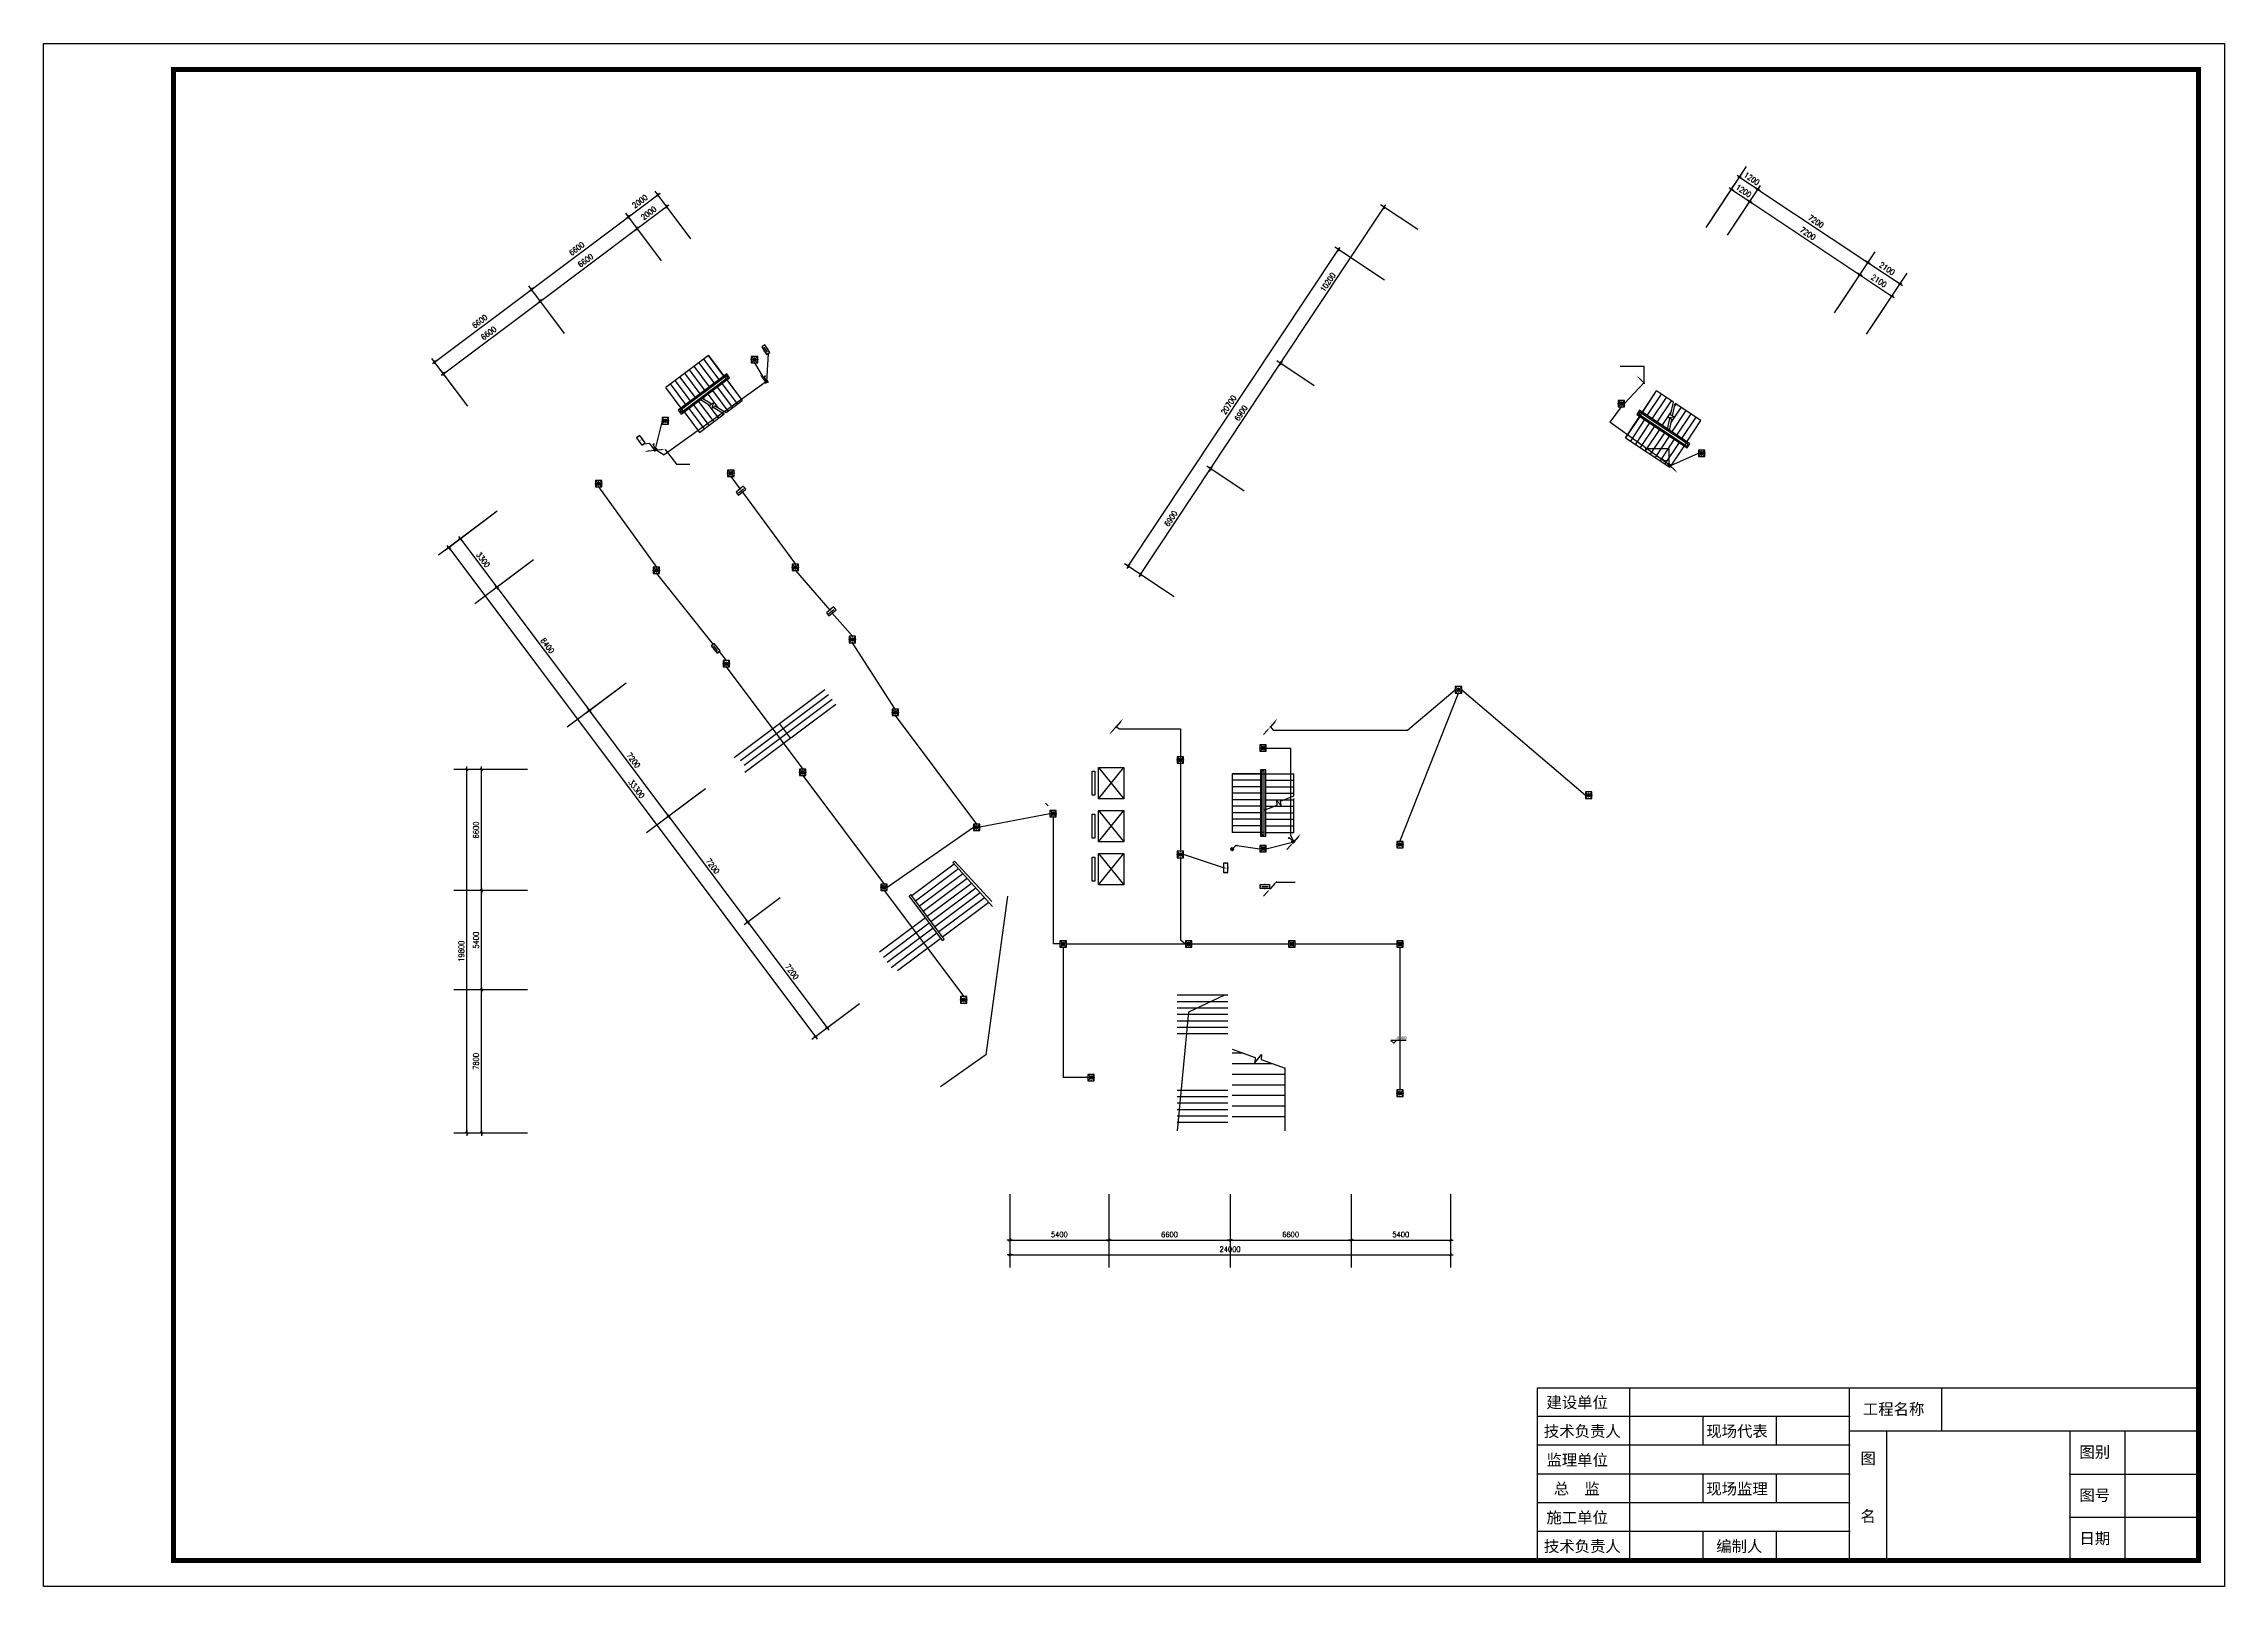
# Model space of a CAD drawing. Extents: x -149393 to 1177518, y -366685 to 296590.
# Drawn here: x 232648 to 351448, y -276685 to -192676 of the extents above; entities that cross this region are included whole.
import ezdxf
from ezdxf.enums import TextEntityAlignment as Align

# ---------------------------------------------------------------- set-up
doc = ezdxf.new("R2010")
doc.units = 0
doc.header["$LTSCALE"] = 1000
doc.header["$MEASUREMENT"] = 0
doc.linetypes.add('常规', pattern=[20, 10, 0, 10])
doc.layers.get('0').update_dxf_attribs({"linetype": 'CONTINUOUS'})
for name, color, linetype in [('AXIS', 3, 'CONTINUOUS'), ('DOTE', 1, 'CONTINUOUS'), ('EQUIP-消防', 3, 'CONTINUOUS'), ('LWIRE', 4, 'CONTINUOUS'), ('PUB_TITLE', 253, 'CONTINUOUS'), ('STAIR', 2, 'CONTINUOUS'), ('TEL_SYMB', 3, 'CONTINUOUS'), ('WALL', 9, 'CONTINUOUS'), ('WIRE-应急', 60, '常规')]:
    doc.layers.add(name, color=color, linetype=linetype)
doc.styles.add('_TEL_DIM', font='', dxfattribs={"width": 0.8, "height": 3.5})
doc.styles.add('DIM_FONT', font='SIMPLEX.shx', dxfattribs={"width": 0.8})
doc.styles.add('HZ', font='')
doc.styles.get("Standard").update_dxf_attribs({"font": 'gbenor.shx', "bigfont": 'gbcbig.shx'})
doc.styles.add('宋体', font='')
doc.styles.get('_TEL_DIM').set_extended_font_data('SimSun')
doc.styles.get('HZ').set_extended_font_data('SimSun')
doc.styles.get('宋体').set_extended_font_data('SimSun')
doc.dimstyles.new('DIMN', dxfattribs={"dimtxt": 300, "dimasz": 1, "dimexe": 250, "dimexo": 300, "dimgap": 150, "dimtad": 1, "dimdec": 0, "dimdsep": 46, "dimtxsty": 'DIM_FONT', "dimblk": '_DIMX', "dimcen": 2.5, "dimclrt": 7, "dimadec": 0, "dimazin": 0, "dimtfac": 1, "dimtdec": 0, "dimtix": 1, "dimtmove": 2, "dimatfit": 3, "dimldrblk": '_DIMX', "dimfxl": 1, "dimtolj": 1, "dimarcsym": 0})

# ---------------------------------------------------------------- blocks, each defined once
blk = doc.blocks.new('_DIMX')
blk.add_line((-150, 0), (150, 0))
at = {"const_width": 50}
blk.add_lwpolyline([(-70, -70), (70, 70)], dxfattribs=at)
blk = doc.blocks.new('$TelecSys$00000079')
for p, q in [((0.7, 0.7), (0, 0)), ((0.1, 0.1), (0.1, 0.1)), ((-0.1, -0.1), (-0.1, -0.1))]:
    blk.add_line(p, q)
at = {"const_width": 0.142}
blk.add_lwpolyline([(-0.07, 0, 1), (0.07, 0, 1)], format="xyb", close=True, dxfattribs=at)
blk.add_solid([(0.63, 0.77), (0.77, 0.63), (1.15, 1.15)])
at = {"width": 0.8, "flags": 9}
blk.add_attdef('A', (0, 0), '', height=0.00002, dxfattribs=at)
blk = doc.blocks.new('$equip_U$00000427(cyc-PC)')
for p, q in [((-0.43, -0.43), (0.43, 0.43)), ((-0.43, 0.43), (0.43, -0.43))]:
    blk.add_line(p, q)
blk.add_lwpolyline([(-0.5, 0.5), (-0.5, -0.5), (0.5, -0.5), (0.5, 0.5)], close=True)
blk.add_circle((0, 0), 0.275)
for p in [(-0.5, 0), (0, 0.5), (0.5, 0), (0, -0.5)]:
    blk.add_point(p)
for points in [[(-0.24, 0.14), (0.24, 0.14), (-0.27, 0), (0.27, 0)], [(-0.24, -0.14), (0.24, -0.14), (-0.27, 0), (0.27, 0)], [(-0.14, 0.24), (0.14, 0.24), (-0.24, 0.14), (0.24, 0.14)], [(0, 0.27), (0, 0.27), (-0.14, 0.24), (0.14, 0.24)], [(-0.14, -0.24), (0.14, -0.24), (-0.24, -0.14), (0.24, -0.14)], [(0, -0.27), (0, -0.27), (-0.14, -0.24), (0.14, -0.24)]]:
    blk.add_solid(points)
at = {"color": 7, "style": '_TEL_DIM', "flags": 1}
blk.add_attdef('A', text='', height=0.00002, dxfattribs=at).set_placement((0, 0), align=Align.MIDDLE_CENTER)
blk = doc.blocks.new('$equip_U$00000446(cyc-PC)')
for p, q in [((0.72, 0.66), (-0.72, 0.66)), ((-0.72, 0.66), (-0.72, 0)), ((-0.72, 0), (0.72, 0)), ((0.72, 0), (0.72, 0.66))]:
    blk.add_line(p, q)
for p in [(-0.72, 0.33), (0, 0.66), (0, 0), (0.72, 0.33)]:
    blk.add_point(p)
at = {"width": 0.8}
blk.add_text('E', height=0.45, dxfattribs=at).set_placement((-0.08, 0.11))
at = {"color": 7, "style": '_TEL_DIM', "flags": 1}
blk.add_attdef('A', text='', height=0.00002, dxfattribs=at).set_placement((0, 0), align=Align.MIDDLE_CENTER)
blk = doc.blocks.new('$equip_U$00000423(cyc-PC)')
for p, q in [((0.15, 0.36), (0.63, 0.83)), ((0.63, 0.83), (0.77, 0.69))]:
    blk.add_line(p, q)
blk.add_circle((0, 0.21), 0.208)
for p in [(-0.21, 0.21), (-0.05, 0.4), (0, 0), (0.21, 0.21), (0.7, 0.76)]:
    blk.add_point(p)
for points in [[(-0.18, 0.31), (0.18, 0.31), (-0.21, 0.21), (0.21, 0.21)], [(-0.18, 0.1), (0.18, 0.1), (-0.21, 0.21), (0.21, 0.21)], [(-0.1, 0.39), (0.1, 0.39), (-0.18, 0.31), (0.18, 0.31)], [(-0.1, 0.03), (0.1, 0.03), (-0.18, 0.1), (0.18, 0.1)], [(0, 0.42), (0, 0.42), (-0.1, 0.39), (0.1, 0.39)], [(0, 0), (0, 0), (-0.1, 0.03), (0.1, 0.03)]]:
    blk.add_solid(points)
at = {"color": 7, "style": '_TEL_DIM', "flags": 1}
blk.add_attdef('A', text='', height=0.00002, dxfattribs=at).set_placement((0, 0), align=Align.MIDDLE_CENTER)
blk = doc.blocks.new('$equip_U$00000108(cyc-PC)')
for p, q in [((-0.72, 0.6), (-0.72, 0)), ((0.72, 0.6), (-0.72, 0.6)), ((-0.72, 0), (0.72, 0)), ((-0.48, 0.3), (0.48, 0.3)), ((0.72, 0), (0.72, 0.6))]:
    blk.add_line(p, q)
for p in [(-0.72, 0.3), (0, 0.6), (0, 0), (0.72, 0.3)]:
    blk.add_point(p)
blk.add_solid([(0.24, 0.23), (0.53, 0.3), (0.24, 0.37)])
at = {"color": 7, "style": '_TEL_DIM', "flags": 1}
blk.add_attdef('A', text='', height=0.00002, dxfattribs=at).set_placement((0, 0), align=Align.MIDDLE_CENTER)
blk = doc.blocks.new('$TelecSys$00000078')
for p, q in [((0.1, 0.1), (0.1, 0.1)), ((1.15, 1.15), (0.55, 0.55)), ((-0.1, -0.1), (-0.1, -0.1))]:
    blk.add_line(p, q)
at = {"const_width": 0.142}
blk.add_lwpolyline([(-0.07, 0, 1), (0.07, 0, 1)], format="xyb", close=True, dxfattribs=at)
blk.add_solid([(0.62, 0.48), (0.48, 0.62), (0.1, 0.1)])
at = {"width": 0.8, "flags": 9}
blk.add_attdef('A', (0, 0), '', height=0.00002, dxfattribs=at)
blk = doc.blocks.new('会签栏')
at = {"layer": 'PUB_TITLE', "color": 4, "lineweight": 30}
blk.add_lwpolyline([(-18000, 0), (-18000, 4700), (0, 4700)], dxfattribs=at)
at = {"layer": 'PUB_TITLE', "color": 4}
for points in [[(-15500, 4700), (-15500, 0)], [(-9500, 0), (-9500, 4700)], [(-7000, 4700), (-7000, 3525)], [(-9500, 3917), (-18000, 3917)], [(-13500, 3917), (-13500, 3133)], [(-11500, 3917), (-11500, 3133)], [(-9500, 3133), (-18000, 3133)], [(-9500, 3525), (0, 3525)], [(-8500, 3525), (-8500, 0)], [(-3500, 3525), (-3500, 0)], [(-2000, 3525), (-2000, 0)], [(-9500, 2350), (-18000, 2350)], [(-13500, 2350), (-13500, 1567)], [(-11500, 2350), (-11500, 1567)], [(-3500, 2350), (0, 2350)], [(-9500, 1567), (-18000, 1567)], [(-9500, 783), (-18000, 783)], [(-13500, 783), (-13500, 0)], [(-11500, 783), (-11500, 0)], [(-3500, 1175), (0, 1175)]]:
    blk.add_lwpolyline(points, dxfattribs=at)
at = {"layer": 'PUB_TITLE'}
for p in [(-9500, 3917), (-9500, 3133), (-9500, 2350), (-9500, 1567), (-9500, 783), (-3500, 1175)]:
    blk.add_point(p, dxfattribs=at)
at = {"layer": 'PUB_TITLE', "color": 4}
blk.add_point((-3500, 2350), dxfattribs=at)
at = {"lineweight": -3, "style": '宋体'}
for s, p in [('建设单位', (-17758, 4147)), ('工程名称', (-9140, 3965)), ('技术负责人', (-17828, 3363)), ('现场代表', (-13405, 3363)), ('图别', (-3241, 2796)), ('监理单位', (-17758, 2580)), ('图', (-9206, 2624)), ('总  监', (-17560, 1797)), ('现场监理', (-13405, 1797)), ('图号', (-3241, 1621)), ('施工单位', (-17758, 1013)), ('名', (-9206, 1049)), ('日期', (-3241, 446)), ('技术负责人', (-17828, 230)), ('编制人', (-13134, 230))]:
    blk.add_text(s, height=307, dxfattribs=at).set_placement(p)
blk = doc.blocks.new('fdhgfghfgh')
at = {"color": 59}
for p, q in [((282681, -74617.3), (277737, -78325.3)), ((282878.5, -74880.6), (278078.5, -78480.6)), ((283076, -75143.9), (278276, -78743.9)), ((283273.5, -75407.2), (278329.5, -79115.2)), ((280209, -76471.3), (280801.5, -77261.2)), ((297580.9, -78848.7), (298971.1, -80548.7)), ((297580.9, -80548.7), (298971.1, -78848.7)), ((294691.7, -80787.8), (294840.2, -80937.7)), ((297580.9, -81188.7), (298971.1, -82888.7)), ((297580.9, -82888.7), (298971.1, -81188.7)), ((297580.9, -83528.7), (298971.1, -85228.7)), ((297580.9, -85228.7), (298971.1, -83528.7)), ((314353.7, -93703.3), (313518.5, -93703.8)), ((313518.5, -93703.8), (313667, -93853.6)), ((313667, -93853.6), (313819, -93703.6))]:
    blk.add_line(p, q, dxfattribs=at)
for points in [[(297251, -79048.7), (297379.5, -79048.7), (297379.5, -80348.7), (297251, -80348.7)], [(297580.9, -78848.7), (298971.1, -78848.7), (298971.1, -80548.7), (297580.9, -80548.7)], [(297251, -81388.7), (297379.5, -81388.7), (297379.5, -82688.7), (297251, -82688.7)], [(297580.9, -81188.7), (298971.1, -81188.7), (298971.1, -82888.7), (297580.9, -82888.7)], [(297251, -83728.7), (297379.5, -83728.7), (297379.5, -85028.7), (297251, -85028.7)], [(297580.9, -83528.7), (298971.1, -83528.7), (298971.1, -85228.7), (297580.9, -85228.7)]]:
    blk.add_lwpolyline(points, close=True, dxfattribs=at)
for points in [[(292634.6, -85848.7), (291454.6, -94492.8), (288974.6, -96228.7)], [(304454.6, -91248.7), (302496.1, -92172), (301874.6, -98628.7)]]:
    blk.add_lwpolyline(points, dxfattribs=at)
at = {"layer": 'AXIS'}
for p, q in [((330681.9, -49445.7), (332895.4, -46114)), ((337678.4, -54094.2), (339892, -50762.5)), ((339427.6, -55256.3), (341641.1, -51924.6)), ((264831.4, -64889.7), (261631.4, -67289.7)), ((266811.4, -67529.7), (263611.4, -69929.7)), ((266811.4, -67529.7), (263611.4, -69929.7)), ((271851.4, -74249.7), (268651.4, -76649.7)), ((266476.5, -78948.7), (262476.5, -78948.7)), ((276171.4, -80009.7), (272971.4, -82409.7)), ((266476.5, -85548.7), (262476.5, -85548.7)), ((266476.5, -85548.7), (262476.5, -85548.7)), ((266476.5, -90948.7), (262476.5, -90948.7)), ((266476.5, -90948.7), (262476.5, -90948.7)), ((266476.5, -98748.7), (262476.5, -98748.7)), ((292754.6, -102074.4), (292754.6, -106074.4)), ((298154.6, -102074.4), (298154.6, -106074.4)), ((304754.6, -102074.4), (304754.6, -106074.4)), ((311354.6, -102074.4), (311354.6, -106074.4)), ((316754.6, -102074.4), (316754.6, -106074.4))]:
    blk.add_line(p, q, dxfattribs=at)
at = {"layer": 'DOTE', "color": 59}
for p, q in [((304634.6, -91248.7), (301874.6, -91248.7)), ((304634.6, -91598.7), (301874.6, -91598.7)), ((304634.6, -91948.7), (301874.6, -91948.7)), ((304634.6, -92298.7), (301874.6, -92298.7)), ((304634.6, -92648.7), (301874.6, -92648.7)), ((304634.6, -92998.7), (301874.6, -92998.7)), ((304634.6, -93348.7), (301874.6, -93348.7)), ((304634.6, -96428.7), (301874.6, -96428.7)), ((304634.6, -96778.7), (301874.6, -96778.7)), ((304634.6, -97128.7), (301874.6, -97128.7)), ((304634.6, -97478.7), (301874.6, -97478.7)), ((304634.6, -97828.7), (301874.6, -97828.7)), ((304634.6, -98178.7), (301874.6, -98178.7))]:
    blk.add_line(p, q, dxfattribs=at)
at = {"layer": 'STAIR', "color": 59}
for p, q in [((276337.4, -56410.1), (274013.7, -58152.9)), ((276401.9, -58109.9), (275562.8, -56991.1)), ((276660.1, -57916.2), (275821, -56797.4)), ((276918.3, -57722.6), (276079.2, -56603.8)), ((277176.5, -57529), (276337.4, -56410.1)), ((276337.4, -56410.1), (278173.4, -58858.1)), ((274852.8, -59271.7), (274013.7, -58152.9)), ((275111, -59078.1), (274271.9, -57959.3)), ((275369.2, -58884.4), (274530.1, -57765.6)), ((277334.3, -57410.6), (274695, -59390.1)), ((275627.4, -58690.8), (274788.3, -57572)), ((277319.9, -57511), (274795.4, -59404.4)), ((274852.8, -59600.4), (277492.1, -57621)), ((274867.2, -59500), (277391.7, -57606.7)), ((277219.5, -57586.3), (274895.9, -59329.1)), ((275885.6, -58497.2), (275046.5, -57378.3)), ((276143.8, -58303.5), (275304.6, -57184.7)), ((275948.5, -58689.1), (277291.3, -57682)), ((276817.9, -58126.6), (277657, -59245.4)), ((277076.1, -57933), (277915.2, -59051.8)), ((277391.7, -57606.7), (277319.9, -57511)), ((277492.1, -57621), (277334.3, -57410.6)), ((277334.3, -57739.3), (278173.4, -58858.1)), ((274695, -59390.1), (274852.8, -59600.4)), ((274967.6, -59424.7), (274895.9, -59329.1)), ((274967.6, -59424.7), (275845.6, -58766.2)), ((275268.8, -59288.5), (276107.9, -60407.3)), ((275527, -59094.8), (276366.1, -60213.6)), ((275785.2, -58901.2), (276624.3, -60020)), ((275845.6, -58766.2), (276434.1, -59127.7)), ((275948.5, -58689.1), (276523.9, -59042.7)), ((276043.4, -58707.5), (276098.8, -58781.4)), ((276293.9, -59041.6), (276882.5, -59826.3)), ((276301.5, -58513.9), (276847, -59241.2)), ((276434.1, -59127.7), (276589, -58981.1)), ((276589, -58981.1), (276524.5, -59296.1)), ((276524.5, -59296.1), (276686.6, -59142.6)), ((276559.7, -58320.3), (277398.8, -59439.1)), ((276596.7, -59227.7), (277192.5, -59593.8)), ((276686.6, -59142.6), (277295.3, -59516.7)), ((277295.3, -59516.7), (278173.4, -58858.1)), ((326295.5, -60887.9), (327988.9, -58339.1)), ((327050.7, -59394.8), (326905.2, -59613.9)), ((329798.6, -61220.5), (327050.7, -59394.8)), ((327215, -59504), (327988.9, -58339.1)), ((327483.8, -59682.6), (328257.7, -58517.7)), ((327752.6, -59861.2), (328526.5, -58696.3)), ((328903.1, -58946.5), (327988.9, -58339.1)), ((328021.4, -60039.8), (328795.3, -58874.9)), ((328754.1, -59645.3), (328903.1, -58946.5)), ((328790.2, -60049.1), (329333, -59232.1)), ((328864.3, -59701.6), (329010.2, -59017.7)), ((328973.4, -59190.2), (329064.2, -59053.5)), ((330408.2, -59946.5), (329010.2, -59017.7)), ((274795.4, -59404.4), (274867.2, -59500)), ((275010.6, -59482.1), (275849.7, -60600.9)), ((275849.7, -60600.9), (277192.5, -59593.8)), ((277042.2, -59501.4), (277140.7, -59632.7)), ((327069.5, -59723), (326295.5, -60887.9)), ((327338.3, -59901.6), (326564.3, -61066.5)), ((327607.1, -60080.2), (326833.2, -61245.1)), ((326905.2, -59613.9), (329653, -61439.6)), ((327070.8, -59494.3), (327004.6, -59593.8)), ((327004.6, -59593.8), (329633, -61340.1)), ((329699.1, -61240.6), (327070.8, -59494.3)), ((327875.9, -60258.8), (327102, -61423.7)), ((327109.1, -59663.3), (329528.5, -61270.7)), ((328573.4, -60492.6), (327175.3, -59563.7)), ((328144.7, -60437.4), (327370.8, -61602.3)), ((328290.2, -60218.4), (328793.4, -59461.1)), ((328559, -60397), (328610.2, -60320.1)), ((328573.4, -60492.6), (328714.2, -59832)), ((328634.5, -59791.3), (328952.9, -59746.8)), ((328824.5, -59888.3), (328634.5, -59791.3)), ((328680.4, -60563.7), (328824.5, -59888.3)), ((329594.6, -61171.1), (328680.4, -60563.7)), ((328952.9, -59746.8), (328754.1, -59645.3)), ((328827.9, -60575.6), (329601.8, -59410.7)), ((329096.7, -60754.2), (329870.6, -59589.3)), ((329365.5, -60932.8), (330139.4, -59767.9)), ((329634.3, -61111.4), (330408.2, -59946.5)), ((326295.5, -60887.9), (328714.8, -62495.3)), ((328413.5, -60616), (327639.6, -61780.9)), ((328682.3, -60794.6), (327908.4, -61959.5)), ((328951.1, -60973.2), (328177.2, -62138.1)), ((329220, -61151.8), (328446, -62316.7)), ((329488.8, -61330.4), (328714.8, -62495.3)), ((329594.6, -61171.1), (329528.5, -61270.7)), ((329633, -61340.1), (329699.1, -61240.6)), ((329653, -61439.6), (329798.6, -61220.5)), ((304874.6, -79185.4), (304874.6, -82374.8)), ((306410.2, -79185.4), (304874.6, -79185.4)), ((304874.6, -79185.4), (308234.6, -79185.4)), ((306410.2, -79539.8), (304874.6, -79539.8)), ((306699, -78968.9), (306410.2, -78968.9)), ((306410.2, -78968.9), (306410.2, -82591.4)), ((306620.2, -79047.6), (306489, -79047.6)), ((306489, -79047.6), (306489, -82512.6)), ((306489, -79185.4), (306489, -82374.8)), ((306620.2, -82512.6), (306620.2, -79047.6)), ((306620.2, -81028.5), (306620.2, -79185.4)), ((306699, -82591.4), (306699, -78968.9)), ((306699, -79185.4), (308234.6, -79185.4)), ((306699, -79539.8), (308234.6, -79539.8)), ((308234.6, -80390.6), (308234.6, -79185.4)), ((306410.2, -79894.2), (304874.6, -79894.2)), ((306410.2, -80248.6), (304874.6, -80248.6)), ((306410.2, -80602.9), (304874.6, -80602.9)), ((306699, -79894.2), (308234.6, -79894.2)), ((306699, -80248.6), (308234.6, -80248.6)), ((306699, -80602.9), (307697.3, -80602.9)), ((307325.5, -80890.9), (307298.8, -80658.3)), ((307298.8, -80658.3), (307533, -80922.4)), ((307505, -80678.9), (308234.6, -80390.6)), ((307533, -80922.4), (307505, -80678.9)), ((307697.3, -80602.9), (308234.6, -80602.9)), ((308234.6, -82374.8), (308234.6, -80531.7)), ((306410.2, -80957.3), (304874.6, -80957.3)), ((306410.2, -81311.7), (304874.6, -81311.7)), ((306410.2, -81666.1), (304874.6, -81666.1)), ((306620.2, -81169.6), (307325.5, -80890.9)), ((306620.2, -82374.8), (306620.2, -81169.6)), ((306699, -80957.3), (307157.6, -80957.3)), ((306699, -81311.7), (308234.6, -81311.7)), ((306699, -81666.1), (308234.6, -81666.1)), ((307157.6, -80957.3), (308234.6, -80957.3)), ((306410.2, -82020.4), (304874.6, -82020.4)), ((306410.2, -82374.8), (304874.6, -82374.8)), ((306410.2, -82591.4), (306699, -82591.4)), ((306620.2, -82374.8), (306489, -82374.8)), ((306489, -82512.6), (306620.2, -82512.6)), ((306699, -82020.4), (308234.6, -82020.4)), ((306699, -82374.8), (308234.6, -82374.8)), ((287411.3, -85823.3), (289723.2, -84089.3)), ((289658.4, -84017.3), (289744.7, -83936.7)), ((291813.2, -86410.6), (289658.4, -84017.3)), ((291773.2, -86140), (289744.7, -83936.7)), ((287621.2, -86103.3), (289958.4, -84350.5)), ((287831.1, -86383.4), (290193.5, -84611.6)), ((288041.1, -86663.4), (290428.6, -84872.8)), ((288251, -86943.5), (290663.7, -85133.9)), ((288461, -87223.5), (290898.9, -85395.1)), ((287272.4, -85838.2), (287368.4, -85766.2)), ((289086.8, -88258.2), (287272.4, -85838.2)), ((289182.8, -88186.2), (287368.4, -85766.2)), ((288671, -87503.5), (291134, -85656.2)), ((288881, -87783.5), (291369.1, -85917.4)), ((289091, -88063.5), (291604.3, -86178.5)), ((285658.7, -88887), (288154.7, -87015)), ((285868.5, -89167.1), (288364.6, -87295)), ((286078.5, -89447.1), (288574.6, -87575)), ((286288.5, -89727.1), (288784.5, -87855.1)), ((286642.5, -89899.1), (288994.5, -88135.1)), ((289086.8, -88258.2), (289182.8, -88186.2)), ((304874.6, -94186), (306123.9, -94635.7)), ((305460.4, -94396.8), (304874.6, -94396.8)), ((307069.6, -94976.1), (304874.6, -94976.1)), ((306099.7, -94924.3), (306469.1, -94481)), ((306123.9, -94635.7), (306099.7, -94924.3)), ((306469.1, -94481), (306446.3, -94751.8)), ((306446.3, -94751.8), (307754.6, -95222.8)), ((307754.6, -95555.5), (304874.6, -95555.5)), ((307754.6, -96134.8), (304874.6, -96134.8)), ((307754.6, -98628.7), (307754.6, -95222.8)), ((307754.6, -96714.1), (304874.6, -96714.1)), ((307754.6, -97293.4), (304874.6, -97293.4)), ((307754.6, -97872.7), (304874.6, -97872.7))]:
    blk.add_line(p, q, dxfattribs=at)
at = {"layer": 'TEL_SYMB', "color": 59, "elevation": 1793}
for points in [[(274325.7, -58837.8, 0, 0, 0), (277352.2, -56567.9, 0, 0, 0), (278306.1, -57839.7, 0, 0, 0), (276986.5, -58829.5, 95.6, 0, 0), (276699.6, -59044.6, 0, 0, 0)], [(329256.1, -61972.3, 0, 0, 0), (326105, -59878.7, 0, 0, 0), (326984.7, -58554.5, 0, 0, 0), (328358.7, -59467.4, 95.6, 0, 0), (328657.4, -59665.8, 0, 0, 0)]]:
    blk.add_lwpolyline(points, format="xyseb", dxfattribs=at)
at = {"layer": 'TEL_SYMB', "color": 59}
for points in [[(275279.6, -60109.6, 0, 0, 0), (276154.5, -59453.4, 95.6, 0, 0), (276441.4, -59238.3, 0, 0, 0)], [(330135.8, -60648.1, 0, 0, 0), (329224.8, -60042.9, 95.6, 0, 0), (328926.2, -59844.4, 0, 0, 0)], [(280717.8, -74279.1, 0, 0, 0), (281308.4, -75199.7, 95.6, 0, 0), (281502, -75501.6, 0, 0, 0)], [(278146.3, -76207.8, 0, 0, 0), (278736.8, -77128.4, 95.6, 0, 0), (278930.4, -77430.2, 0, 0, 0)], [(307427.4, -82552, 0, 0, 0), (307427.4, -81351.1, 105, 0, 0), (307427.4, -80957.3, 0, 0, 0)]]:
    blk.add_lwpolyline(points, format="xyseb", dxfattribs=at)
at = {"color": 59, "style": 'HZ', "width": 0.7}
blk.add_text('-8.400', height=183.52, dxfattribs=at).set_placement((313754.9, -93655.8))
at = {"layer": 'AXIS'}
for p1, p2, distance in [((273962.5, -51492.6), (275562.5, -50292.6), 3300), ((330681.9, -49445.7), (331681.4, -50109.7), 3300), ((330681.9, -49445.7), (331681.4, -50109.7), 2500), ((331681.4, -50109.7), (337678.4, -54094.2), 3300), ((268682.5, -55452.6), (273962.5, -51492.6), 3300), ((273962.5, -51492.6), (275562.5, -50292.6), 2500), ((309591.4, -58217.8), (315236, -49722), 2500), ((331681.4, -50109.7), (337678.4, -54094.2), 2500), ((268682.5, -55452.6), (273962.5, -51492.6), 2500), ((301954.6, -69712.2), (313409.8, -52470.7), 3300), ((337678.4, -54094.2), (339427.6, -55256.3), 3300), ((337678.4, -54094.2), (339427.6, -55256.3), 2500), ((263402.5, -59412.6), (268682.5, -55452.6), 3300), ((263402.5, -59412.6), (268682.5, -55452.6), 2500), ((305773, -63965), (309591.4, -58217.8), 2500), ((301954.6, -69712.2), (305773, -63965), 2500), ((264831.4, -64889.7), (284811.4, -91529.7), -3300), ((264831.4, -64889.7), (266811.4, -67529.7), -2500), ((266811.4, -67529.7), (271851.4, -74249.7), -2500), ((271851.4, -74249.7), (276171.4, -80009.7), -2500), ((266176.5, -98748.7), (266176.5, -78948.7), 3000), ((266476.5, -85548.7), (266476.5, -78948.7), 2500), ((276171.4, -80009.7), (280491.4, -85769.7), -2500), ((266476.5, -90948.7), (266476.5, -85548.7), 2500), ((280491.4, -85769.7), (284811.4, -91529.7), -2500), ((266476.5, -98748.7), (266476.5, -90948.7), 2500), ((292754.6, -102074.4), (298154.6, -102074.4), -2500), ((292754.6, -102074.4), (316754.6, -102074.4), -3300), ((298154.6, -102074.4), (304754.6, -102074.4), -2500), ((304754.6, -102074.4), (311354.6, -102074.4), -2500), ((311354.6, -102074.4), (316754.6, -102074.4), -2500)]:
    blk.add_aligned_dim(p1=p1, p2=p2, distance=distance, dimstyle='DIMN', dxfattribs=at).render()

msp = doc.modelspace()

# ---------------------------------------------------------------- linework, layer by layer
msp.add_line((299797.2, -238339.5), (300826.3, -238339.5))
for points in [[(319837.1, -211162.7), (319837.1, -210263.2), (318526.4, -210263.2)], [(266513.5, -214769.7), (267123.5, -215583), (267854.3, -215583)], [(321210.8, -215641.2), (321210.8, -214741.7), (319900.1, -214741.7)]]:
    msp.add_lwpolyline(points)
at = {"layer": 'PUB_TITLE'}
msp.add_lwpolyline([(232648.3, -192676.1), (351448.3, -192676.1), (351448.3, -276684.6), (232648.3, -276684.6)], close=True, dxfattribs=at)
at = {"layer": 'PUB_TITLE', "const_width": 270.7}
msp.add_lwpolyline([(239719.7, -194090.4), (350034, -194090.4), (350034, -275270.4), (239719.7, -275270.4), (239719.7, -194090.4)], close=True, dxfattribs=at)
at = {"layer": 'WIRE-应急', "linetype": '常规'}
for p, q in [((271374.5, -210060.4), (272013.4, -211123)), ((272124.3, -209553.4), (272028.1, -211083.2)), ((272028.1, -211083.2), (266461.1, -215071)), ((318770.2, -212281.4), (319837.1, -211137.7)), ((318595.2, -212456.4), (317963.3, -213297.3)), ((266337.4, -213218), (265946.3, -214817.9)), ((321207.1, -215607.1), (317963.3, -213297.3)), ((265681.5, -214457.3), (265332.9, -214478.9)), ((265946.3, -214817.9), (265681.5, -214457.3)), ((265974.6, -214782.3), (266461.1, -215071)), ((321300.1, -215642.4), (322797.2, -214981.3)), ((262882.2, -216816.9), (266029.7, -221186.4)), ((270085.4, -216245.9), (270588.6, -216929)), ((270713.3, -217098.3), (273603, -221021.1)), ((266029.7, -221536.4), (269127.7, -225388.2)), ((273603, -221371.1), (275473.3, -223526.1)), ((275611, -223684.8), (276706.9, -224947.6)), ((279043, -228917), (276706.9, -225297.6)), ((269443.5, -225781), (269837, -226270.2)), ((269837, -226620.2), (274000.2, -232183)), ((306536.1, -236115.3), (309724.4, -228037.3)), ((306955, -230053.1), (309549.4, -227862.3)), ((309899.4, -227862.3), (316638.7, -233597.8)), ((279043, -229267), (283472.3, -235174.3)), ((291080.9, -229873.3), (291260, -229979.5)), ((291260, -229979.5), (294572.4, -229979.5)), ((294572.4, -229979.5), (294572.4, -231509.5)), ((299488.7, -229873.3), (299626.5, -230053.1)), ((299626.5, -230053.1), (306955, -230053.1)), ((299256.6, -231037.2), (300571.5, -231037.2)), ((300571.5, -231037.2), (300571.5, -235777)), ((274000.2, -232533), (278429.5, -238440.4)), ((294572.4, -231859.5), (294572.4, -236657)), ((287467.2, -234609.6), (283647.3, -235349.3)), ((287642.2, -234784.6), (287642.2, -241704.1)), ((278604.5, -238615.4), (283297.3, -235349.3)), ((297645.1, -236342.8), (298906.6, -236514.3)), ((299256.6, -236514.3), (300761.6, -236138.5)), ((300571.5, -235777), (300736.7, -236139.8)), ((294572.4, -237007), (294572.4, -241472.7)), ((296930.6, -237562.9), (294747.4, -236832)), ((278429.5, -238790.4), (282770.3, -244571.9)), ((288015.3, -241704.1), (287642.2, -241704.1)), ((288190.3, -241879.1), (288190.3, -248977.9)), ((288365.3, -241704.1), (294855, -241704.1)), ((294572.4, -241472.7), (294855, -241704.1)), ((295205, -241704.1), (300472.8, -241704.1)), ((300822.8, -241704.1), (306361.1, -241704.1)), ((306536.1, -241879.1), (306536.1, -249654.1)), ((289537.2, -248977.9), (288190.3, -248977.9))]:
    msp.add_line(p, q, dxfattribs=at)

# ---------------------------------------------------------------- block references
msp.add_blockref('fdhgfghfgh', (-7473, -153249.6))
at = {"layer": 'EQUIP-消防'}
for name, p, xscale, yscale, zscale, rotation in [('$equip_U$00000108(cyc-PC)', (272077.6, -209284.5), 350.0000000000013, 350.0000000000013, 350.0000000000013, 122.468556140011), ('$equip_U$00000423(cyc-PC)', (272095, -211112.2), 350.0000000000078, 350.0000000000078, 350.0000000000078, 66.59237129633011), ('$equip_U$00000446(cyc-PC)', (265274.1, -214208), 349.9999999999938, 349.9999999999938, 349.9999999999938, 126.869999999944), ('$equip_U$00000423(cyc-PC)', (266041.5, -214811.3), 350.0000000000078, 350.0000000000078, 350.0000000000078, 66.59237129633011), ('$equip_U$00000423(cyc-PC)', (321300.1, -215642.4), 350, 350, 350, 90), ('$equip_U$00000108(cyc-PC)', (270705.4, -217104.9), 350.0000000000116, 350.0000000000116, 350.0000000000116, 39.59627286237775), ('$equip_U$00000108(cyc-PC)', (275624.9, -223673.2), 350.0000000000116, 350.0000000000116, 350.0000000000116, 39.59627286237775), ('$equip_U$00000108(cyc-PC)', (269342.8, -225538.6), 350.0000000000135, 350.0000000000135, 350.0000000000135, 128.8087971710671), ('$equip_U$00000446(cyc-PC)', (297161.6, -237562.9), 350, 350, 350, 90), ('$equip_U$00000108(cyc-PC)', (299177.2, -238468.2), -350, 350.0000000000146, 350, 180)]:
    msp.add_blockref(name, p, dxfattribs=dict(at, xscale=xscale, yscale=yscale, zscale=zscale, rotation=rotation))
at = {"layer": 'EQUIP-消防', "yscale": 350, "zscale": 350}
for name, p, xscale in [('$equip_U$00000427(cyc-PC)', (271374.5, -209885.4), 350), ('$equip_U$00000427(cyc-PC)', (318595.2, -212281.4), 350), ('$equip_U$00000427(cyc-PC)', (266512.4, -213218), 350), ('$equip_U$00000427(cyc-PC)', (322972.2, -214981.3), 350), ('$equip_U$00000427(cyc-PC)', (270085.4, -216070.9), 350), ('$equip_U$00000427(cyc-PC)', (262882.2, -216641.9), 350), ('$equip_U$00000427(cyc-PC)', (266029.7, -221361.4), 350), ('$equip_U$00000427(cyc-PC)', (273603, -221196.1), 350), ('$equip_U$00000427(cyc-PC)', (276706.9, -225122.6), 350), ('$equip_U$00000427(cyc-PC)', (269837, -226445.2), 350), ('$equip_U$00000427(cyc-PC)', (309724.4, -227862.3), 350), ('$equip_U$00000427(cyc-PC)', (279043, -229092), 350), ('$equip_U$00000427(cyc-PC)', (294572.4, -231684.5), 350), ('$equip_U$00000427(cyc-PC)', (299081.6, -231037.2), 350), ('$equip_U$00000427(cyc-PC)', (274000.2, -232358), 350), ('$equip_U$00000427(cyc-PC)', (316813.7, -233597.8), 350), ('$equip_U$00000427(cyc-PC)', (283472.3, -235349.3), 350), ('$equip_U$00000427(cyc-PC)', (287642.2, -234609.6), 350), ('$equip_U$00000423(cyc-PC)', (297401.6, -236609.7), 350), ('$equip_U$00000427(cyc-PC)', (299081.6, -236514.3), 350), ('$equip_U$00000423(cyc-PC)', (300724.3, -236200.2), -350), ('$equip_U$00000427(cyc-PC)', (306536.1, -236290.3), 350), ('$equip_U$00000427(cyc-PC)', (294572.4, -236832), 350), ('$equip_U$00000427(cyc-PC)', (278429.5, -238615.4), 350), ('$equip_U$00000427(cyc-PC)', (288190.3, -241704.1), 350), ('$equip_U$00000427(cyc-PC)', (295030, -241704.1), 350), ('$equip_U$00000427(cyc-PC)', (300647.8, -241704.1), 350), ('$equip_U$00000427(cyc-PC)', (306536.1, -241704.1), 350), ('$equip_U$00000427(cyc-PC)', (282770.3, -244746.9), 350), ('$equip_U$00000427(cyc-PC)', (289712.2, -248977.9), 350), ('$equip_U$00000427(cyc-PC)', (306536.1, -249829.1), 350)]:
    msp.add_blockref(name, p, dxfattribs=dict(at, xscale=xscale))
at = {"layer": 'LWIRE'}
for name, p, xscale, yscale, zscale, rotation in [('$TelecSys$00000079', (272013.4, -211123), -349.9999999999711, 349.9999999999927, 350, 353.5157285627236), ('$TelecSys$00000079', (265946.3, -214817.9), -349.9999999999928, 350.0000000000073, 350, 51.78545777870087), ('$TelecSys$00000079', (265946.3, -214817.9), 349.9999999999923, 349.9999999999923, 349.9999999999923, 319.8594211997746), ('$TelecSys$00000079', (321243.5, -215643.6), -350, 350, 350, 180), ('$TelecSys$00000079', (291080.9, -229873.3), 349.9999999999936, 349.9999999999936, 349.9999999999936, 182.9144370877245), ('$TelecSys$00000079', (291080.9, -229873.3), -349.9999999999782, 350, 350, 274.8404736666559), ('$TelecSys$00000078', (299488.7, -229873.3), 349.9999999999936, 349.9999999999936, 349.9999999999936, 182.9144370877245), ('$TelecSys$00000079', (299488.7, -229873.3), -349.9999999999782, 350, 350, 274.8404736666559), ('$TelecSys$00000078', (300761.6, -236138.5), 349.9999999999936, 349.9999999999936, 349.9999999999936, 182.9144370877245), ('$TelecSys$00000079', (300761.6, -236138.5), -349.9999999999782, 350, 350, 274.8404736666559), ('$TelecSys$00000078', (299488.7, -238678.2), 349.9999999999936, 349.9999999999936, 349.9999999999936, 182.9144370877245), ('$TelecSys$00000079', (299488.7, -238678.2), -349.9999999999782, 350, 350, 274.8404736666559)]:
    msp.add_blockref(name, p, dxfattribs=dict(at, xscale=xscale, yscale=yscale, zscale=zscale, rotation=rotation))
at = {"layer": 'LWIRE', "xscale": -350, "yscale": 350, "zscale": 350}
for p in [(319837.1, -211162.7), (321210.8, -215641.2)]:
    msp.add_blockref('$TelecSys$00000079', p, dxfattribs=at)
at = {"layer": 'WALL', "xscale": 2, "yscale": 2, "zscale": 2}
msp.add_blockref('会签栏', (350034, -275270.4), dxfattribs=at)

doc.saveas('drawing.dxf')
